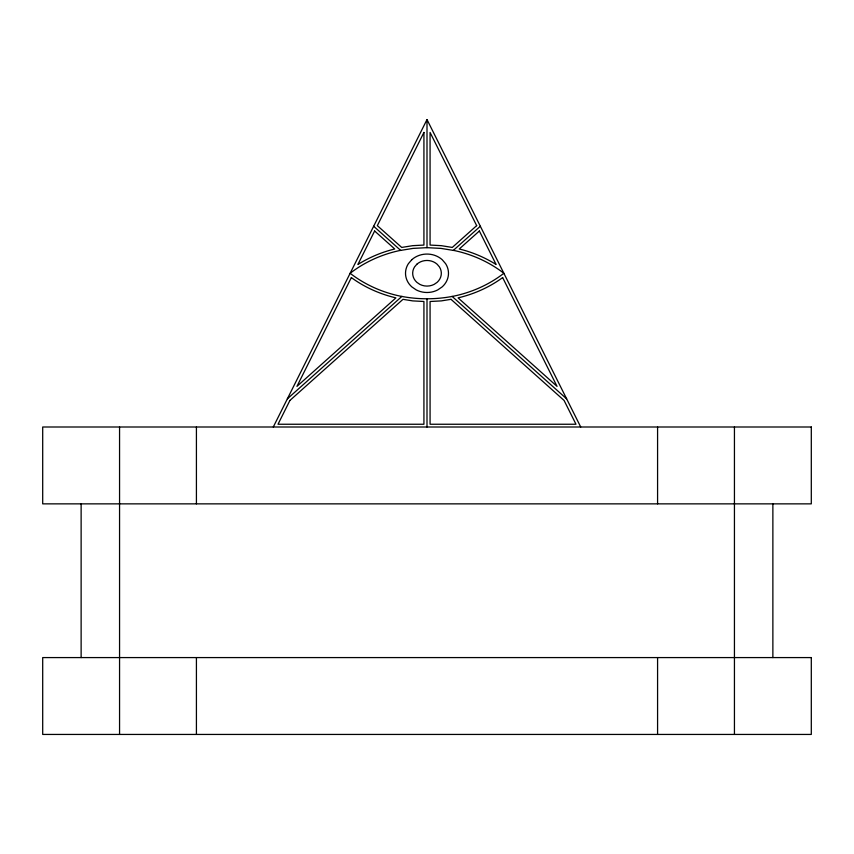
<?xml version="1.0" encoding="UTF-8"?>
<svg xmlns="http://www.w3.org/2000/svg" width="854" height="854" viewBox="0 0 854 854"><rect width="100%" height="100%" fill="white"/><g stroke="black" fill="none" stroke-linecap="round" stroke-linejoin="round"><path stroke-width="1.28" d="M273.28 427L427 119.56L580.72 427M287.35 398.861L401.946 296.359M453.335 250.403L480.343 226.246M427 247.66L413.069 248.397L399.33 250.617A117.436 105.042 0 0 0 350.14 273.28A117.436 105.042 0 0 0 399.33 295.943C417.553 299.722 436.447 299.722 454.67 295.943A117.436 105.042 0 0 0 503.86 273.28A117.436 105.042 0 0 0 454.67 250.617L440.931 248.397L427 247.66L427 119.56M373.657 226.246L400.665 250.403M452.054 296.359L566.65 398.861M772.87 503.86L772.87 657.58M734.44 427L734.44 734.44M657.58 427L657.58 503.86M657.58 657.58L657.58 734.44M427 298.9L427 427M196.42 427L196.42 503.86M196.42 657.58L196.42 734.44M119.56 427L119.56 734.44M81.13 503.86L81.13 657.58M289.922 400.441L278.02 424.246L423.926 424.246L423.926 301.494L412.706 300.896L402.981 299.327L289.922 400.441M351.357 277.582L296.957 386.371L395.904 297.875C379.934 294.075 364.605 287.318 351.357 277.582M374.639 231.007L357.901 264.494C369.248 257.417 381.727 252.111 394.751 248.994L374.639 231.007M423.926 132.445L377.329 225.637L401.711 247.436L412.706 245.664L423.926 245.066L423.926 132.445M411.809 259.691L408.393 263.672A21.478 19.215 0 0 0 411.809 286.869L416.261 289.922A21.478 19.215 0 0 0 437.739 289.922L442.191 286.869A21.478 19.215 0 0 0 445.607 263.672L442.191 259.691A21.478 19.215 0 0 0 411.809 259.691M416.869 264.217L414.596 266.875A14.326 12.81 0 0 0 416.869 282.343L419.837 284.371A14.326 12.81 0 0 0 434.163 284.371L437.131 282.343A14.326 12.81 0 0 0 439.404 266.875L437.131 264.217A14.326 12.81 0 0 0 416.869 264.217M476.671 225.637L452.289 247.436L441.294 245.664L430.074 245.066L430.074 132.445L476.671 225.637M479.361 231.007L459.249 248.994C472.273 252.111 484.752 257.417 496.099 264.494L479.361 231.007M502.643 277.582C489.395 287.318 474.066 294.075 458.096 297.875L557.043 386.371L502.643 277.582M451.019 299.327L441.294 300.896L430.074 301.494L430.074 424.246L575.98 424.246L564.078 400.441L451.019 299.327M811.3 427L42.7 427L42.7 503.86L811.3 503.86L811.3 427M811.3 657.58L42.7 657.58L42.7 734.44L811.3 734.44L811.3 657.58"/></g></svg>
